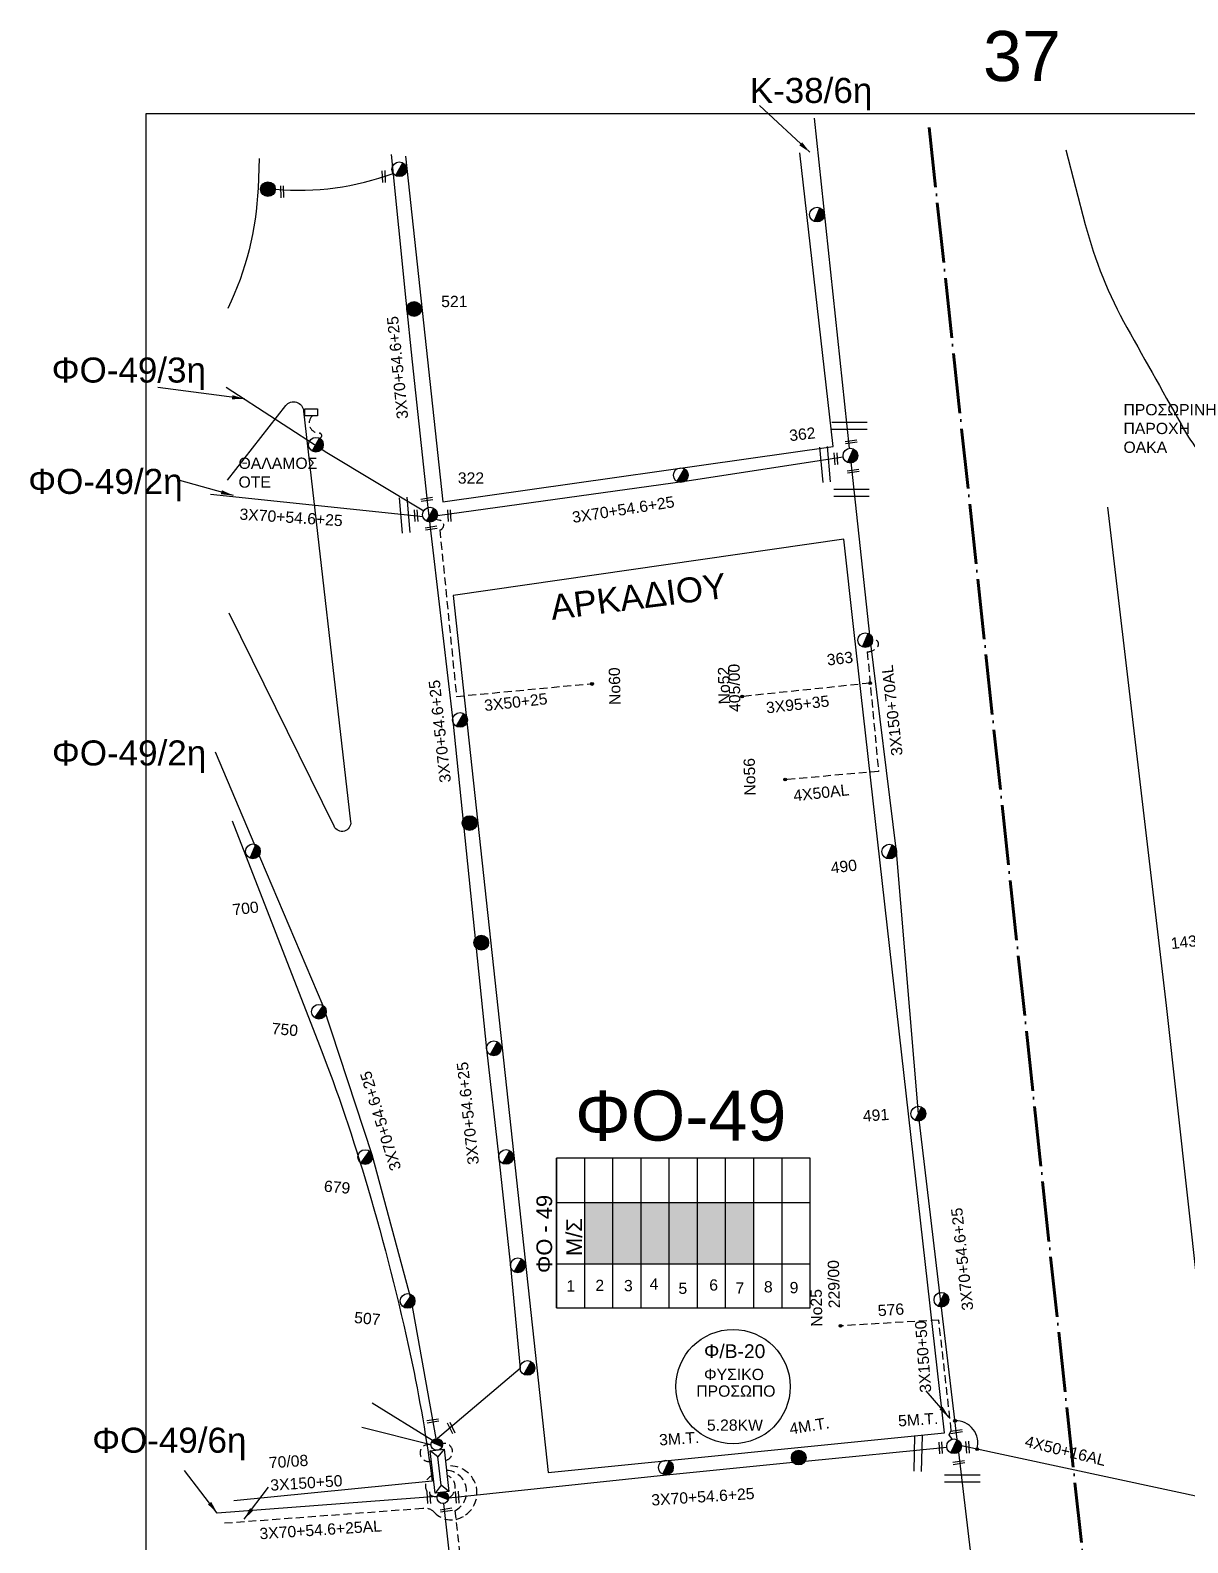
# Model space of a CAD drawing. Header units: millimetres. Extents: x 918 to 3138, y 719 to 1759.
# Drawn here: x 918.4 to 1103.3, y 1516.9 to 1758.6 of the extents above; entities that cross this region are included whole.
import ezdxf
from ezdxf.enums import TextEntityAlignment as Align

# ---------------------------------------------------------------- set-up
doc = ezdxf.new("R2010")
doc.units = ezdxf.units.MM
doc.header["$LTSCALE"] = 0.5
doc.linetypes.add('ACAD_ISO04W100', pattern=[30, 24, -3, 0, -3])
doc.linetypes.add('DASHED', pattern=[19.05, 12.7, -6.35])
for name, color, linetype in [('Άγνωστα', 7, 'Continuous'), ('Ασφαλειοκιβώτια Χ.Τ 9 αναχωρήσεων', 7, 'Continuous'), ('Γυμνά εναέρια ΧΤ (3Φ)   4x50AL', 7, 'Continuous'), ('Γυμνά εναέρια ΧΤ και ΦΟΠ (3Φ)   4x50+16AL', 7, 'Continuous'), ('Επιγραφές - Σχήματα', 7, 'Continuous'), ('Καλώδια ΧΤ   3x150+50AL', 7, 'DASHED'), ('Καλώδια ΧΤ   3x150+70AL', 7, 'DASHED'), ('Μηχανική τομή', 7, 'Continuous'), ('Στύλος Ξύλινος', 7, 'Continuous'), ('Στύλος Ξύλινος @ 1', 7, 'Continuous'), ('Στύλος ΦΜ', 7, 'Continuous'), ('Στύλος ΦΜ @ 1', 7, 'Continuous'), ('Συνδέσεις', 7, 'Continuous'), ('Συνεστραμμένα ΧΤ   3x70+54.6+25 AL', 7, 'SYN_LINE'), ('Τομή', 7, 'Continuous'), ('Υποσταθμός εναέριος 2 στύλων', 7, 'Continuous'), ('Υποσταθμός πόλεως', 7, 'Continuous'), ('Υπόβαθρο ΔΕΗ', 7, 'Continuous')]:
    doc.layers.add(name, color=color, linetype=linetype)
doc.styles.add('ar', font='ARIAL.TTF')
doc.styles.add('arial', font='ARIAL.TTF')
doc.styles.get("Standard").update_dxf_attribs({"font": 'ARIAL.TTF'})
doc.linetypes.add('SYN_LINE', pattern='A,0.5,-0.0001,["/\\/\\/\\/",Standard,S=0.1,R=0,X=0,Y=-0.05],-0.25', length=0.7501)
doc.dimstyles.new('ISO-25', dxfattribs={"dimtxt": 2.5, "dimasz": 2.5, "dimexe": 1.25, "dimexo": 0.625, "dimtad": 1, "dimtxsty": 'Standard', "dimcen": 2.5, "dimadec": 0, "dimazin": 0, "dimtfac": 1, "dimtmove": 0, "dimatfit": 3, "dimfxl": 1, "dimarcsym": 0})

# ---------------------------------------------------------------- blocks, each defined once
blk = doc.blocks.new('ΥΠΑΡΧΩΝ ΤΣΙΜΕΝΤΕΝΙΟΣ ΣΤΥΛΟΣ')
at = {"layer": 'Στύλος ΦΜ'}
blk.add_hatch(color=7, dxfattribs=at).paths.add_polyline_path([(-1.29, -2.28, 0.574793), (2.62, 0, 0.268822), (1.3, 2.27)])
at = {"layer": 'Στύλος ΦΜ', "color": 7}
blk.add_line((-1.29, -2.28), (1.3, 2.27), dxfattribs=at)
blk.add_circle((0, 0), 2.62, dxfattribs=at)
at = {"layer": 'Στύλος ΦΜ', "flags": 4}
for tag, p in [('ΑΡΙΘΜΟΣ', (-4.68, 8.05)), ('ΤΥΠΟΣ', (-4.91, 3.03))]:
    blk.add_attdef(tag, p, '', height=4, dxfattribs=at)
blk = doc.blocks.new('ΥΠΑΡΧΩΝ ΞΥΛΙΝΟΣ ΣΤΥΛΟΣ')
at = {"layer": 'Στύλος Ξύλινος'}
h = blk.add_hatch(color=7, dxfattribs=at)
h.paths.add_polyline_path([(-2.62, 0, 0.270008), (-1.29, -2.28), (1.3, 2.27, 0.576266)])
h.paths.add_polyline_path([(-1.29, -2.28, 0.574793), (2.62, 0, 0.268822), (1.3, 2.27)])
at = {"layer": 'Στύλος Ξύλινος', "color": 7}
blk.add_line((-1.29, -2.28), (1.3, 2.27), dxfattribs=at)
blk.add_circle((0, 0), 2.62, dxfattribs=at)
at = {"layer": 'Στύλος Ξύλινος', "flags": 4}
for tag, p in [('ΑΡΙΘΜΟΣ', (-4.91, 8.6)), ('ΤΥΠΟΣ', (-4.85, 3.39))]:
    blk.add_attdef(tag, p, '', height=4, dxfattribs=at)
blk = doc.blocks.new('ΑΣΦΑΛΕΙΟΚΙΒΩΤΙΟ ΥΠΟΣΤΑΘΜΟΥ 9 ΑΝΑΧΩΡΗΣΕΩΝ')
at = {"layer": 'Ασφαλειοκιβώτια Χ.Τ 9 αναχωρήσεων', "ltscale": 40}
for p, q in [((-23.8, 40.36), (24.02, 40.36)), ((-9.72, 40.36), (-9.72, -40.64)), ((9.94, 40.36), (9.94, -40.64)), ((-23.8, 31.36), (24.02, 31.36)), ((-23.8, 22.36), (24.02, 22.36)), ((-23.8, 13.36), (24.02, 13.36)), ((-23.8, 4.36), (24.02, 4.36)), ((-23.8, -4.64), (24.02, -4.64)), ((-23.8, -13.64), (24.02, -13.64)), ((-23.8, -22.64), (24.02, -22.64)), ((-23.8, -31.64), (24.02, -31.64))]:
    blk.add_line(p, q, dxfattribs=at)
at = {"layer": 'Ασφαλειοκιβώτια Χ.Τ 9 αναχωρήσεων'}
blk.add_lwpolyline([(-23.8, -40.64), (24.02, -40.64), (24.02, 40.36), (-23.8, 40.36)], close=True, dxfattribs=at)
for s, p in [('1', (-18.54, 37.25)), ('2', (-18.39, 27.98)), ('3', (-18.45, 18.85)), ('4', (-17.96, 10.67)), ('5', (-19.3, 1.44)), ('6', (-18.25, -8.4)), ('7', (-19.23, -16.79)), ('8', (-18.84, -25.86)), ('9', (-19.09, -34.08))]:
    blk.add_text(s, height=3.6, rotation=270, dxfattribs=at).set_placement(p)
at = {"layer": 'Ασφαλειοκιβώτια Χ.Τ 9 αναχωρήσεων', "ltscale": 40}
for tag, height, p in [('ΟΝΟΜΑ', 5, (-0.16, 44.31)), ('ΚΕΙΜΕΝΟ 1', 2, (17.06, 35.59)), ('ΚΕΙΜΕΝΟ 2', 2, (17.06, 26.88)), ('ΚΕΙΜΕΝΟ 3', 2, (17.06, 17.69)), ('ΚΕΙΜΕΝΟ 4', 2, (17.06, 8.71)), ('ΚΕΙΜΕΝΟ 5', 2, (17.06, -0.13)), ('ΚΕΙΜΕΝΟ 6', 2, (17.06, -9.05)), ('ΚΕΙΜΕΝΟ 7', 2, (17.06, -18.13)), ('ΚΕΙΜΕΝΟ 8', 2, (17.06, -26.85)), ('ΚΕΙΜΕΝΟ 9', 2, (17.06, -35.99)), ('ΣΧ', 2, (-0.1, -42.64))]:
    blk.add_attdef(tag, text='', height=height, dxfattribs=at).set_placement(p, align=Align.MIDDLE_CENTER)
blk = doc.blocks.new('ΜΗΧΑΝΙΚΗ ΤΟΜΗ')
at = {"layer": 'Μηχανική τομή', "ltscale": 40}
for p, q in [((-1.89, 0.78), (1.89, 0.78)), ((1.89, 0), (-1.89, 0))]:
    blk.add_line(p, q, dxfattribs=at)
blk = doc.blocks.new('ΤΟΜΗ')
at = {"layer": 'Τομή', "ltscale": 40}
for p, q in [((-5.68, 0), (5.68, 0)), ((5.68, -2.33), (-5.68, -2.33))]:
    blk.add_line(p, q, dxfattribs=at)
blk = doc.blocks.new('ΥΠΟΣΤΑΘΜΟΣ ΕΝΑΕΡΙΟΣ ΕΠΙ 2 ΣΤΥΛΩΝ')
at = {"layer": 'Υποσταθμός εναέριος 2 στύλων', "linetype": 'Continuous'}
for points in [[(-11.97, -2.11, 0.574793), (-8.45, -0.07, 0.268822), (-9.64, 1.98)], [(9.68, -2.15, 0.574793), (13.19, -0.1, 0.268822), (12.01, 1.95)]]:
    blk.add_hatch(color=256, dxfattribs=at).paths.add_polyline_path(points)
for p, q in [((-11.97, -2.11), (-9.64, 1.98)), ((9.68, -2.15), (12.01, 1.95))]:
    blk.add_line(p, q, dxfattribs=at)
for centre in [(-10.81, -0.07), (10.84, -0.1)]:
    blk.add_circle(centre, 2.36, dxfattribs=at)
at = {"layer": 'Υποσταθμός πόλεως', "linetype": 'Continuous', "ltscale": 40}
blk.add_lwpolyline([(-8.57, 2.82), (8.57, 2.82), (8.57, -2.82), (-8.57, -2.82)], close=True, dxfattribs=at)
for points in [[(-5.75, 0), (-8.57, 2.82)], [(-8.57, -2.82), (-5.75, 0)], [(-5.75, 0), (5.75, 0)], [(5.75, 0), (8.57, 2.82)], [(8.57, -2.82), (5.75, 0)]]:
    blk.add_lwpolyline(points, dxfattribs=at)
at = {"layer": 'Υποσταθμός εναέριος 2 στύλων', "ltscale": 40, "flags": 1}
for tag, p in [('ΜΕΤΑΣΧΗΜΑΤΙΣΜΟΣ', (14.09, 2.51)), ('ΙΣΧΥΣ', (14.07, -0.28)), ('ΑΡΙΘΜΟΣ', (14.19, -3))]:
    blk.add_attdef(tag, p, '', height=1.8, dxfattribs=at)
blk = doc.blocks.new('_ΣΥΝΔΕΣΗ')
at = {"layer": 'Συνδέσεις', "linetype": 'SYN_LINE', "ltscale": 40}
blk.add_hatch(color=256, dxfattribs=at).paths.add_polyline_path([(0.5, -0.01, 1), (-0.5, -0.01, 1)])
at = {"layer": 'Συνδέσεις'}
blk.add_circle((0, -0.01), 0.5, dxfattribs=at)

msp = doc.modelspace()

# ---------------------------------------------------------------- hatches: boundary and pattern name
at = {"layer": 'Ασφαλειοκιβώτια Χ.Τ 9 αναχωρήσεων', "ltscale": 40}
for color, points in [(27, [(1006.95, 1571.29), (1006.95, 1561.46), (1011.45, 1561.46), (1011.45, 1571.29)]), (2, [(1011.45, 1571.29), (1011.45, 1561.46), (1015.95, 1561.46), (1015.95, 1571.29)]), (1, [(1015.95, 1571.29), (1015.95, 1561.46), (1020.45, 1561.46), (1020.45, 1571.29)]), (5, [(1020.45, 1571.29), (1020.45, 1561.46), (1024.95, 1561.46), (1024.95, 1571.29)]), (6, [(1024.95, 1571.29), (1024.95, 1561.46), (1029.45, 1561.46), (1029.45, 1571.29)]), (62, [(1029.45, 1571.29), (1029.45, 1561.46), (1033.95, 1561.46), (1033.95, 1571.29)])]:
    msp.add_hatch(color=color, dxfattribs=at).paths.add_polyline_path(points)

# ---------------------------------------------------------------- linework, layer by layer
at = {"layer": 'Άγνωστα', "color": 6, "linetype": 'SYN_LINE', "ltscale": 20}
msp.add_lwpolyline([(1049.25, 1691.78), (1043.63, 1744.54)], dxfattribs=at)
at = {"layer": 'Άγνωστα', "color": 2, "ltscale": 40}
msp.add_lwpolyline([(949.67, 1701.56), (965.75, 1691.13), (981.22, 1681.78)], dxfattribs=at)
at = {"layer": 'Άγνωστα', "color": 2, "linetype": 'DASHED', "ltscale": 0.2}
msp.add_lwpolyline([(983.15, 1680.44), (983.82, 1680.27, -0.795848), (983.79, 1678.73), (986.45, 1652.13), (1008.11, 1654.19)], format="xyb", dxfattribs=at)
at = {"layer": 'Άγνωστα', "color": 173, "linetype": 'DASHED', "ltscale": 0.2}
msp.add_lwpolyline([(1052.53, 1654.26), (1032.08, 1652.11)], dxfattribs=at)
at = {"layer": 'Άγνωστα', "color": 2, "linetype": 'SYN_LINE', "ltscale": 20}
for points in [[(982.63, 1533.25), (972.96, 1539.21)], [(982.38, 1532.54), (971.36, 1535.34)]]:
    msp.add_lwpolyline(points, dxfattribs=at)
at = {"layer": 'Γυμνά εναέρια ΧΤ (3Φ)   4x50AL', "color": 173, "linetype": 'DASHED', "ltscale": 0.2}
msp.add_lwpolyline([(1052.93, 1661.13, -0.78112), (1053.72, 1660.06, -0.197266), (1052.06, 1659.24), (1053.86, 1640.13), (1038.96, 1638.84)], format="xyb", dxfattribs=at)
at = {"layer": 'Γυμνά εναέρια ΧΤ και ΦΟΠ (3Φ)   4x50+16AL', "color": 173, "ltscale": 40}
msp.add_lwpolyline([(1115.47, 1522.01), (1067.11, 1532.41)], dxfattribs=at)
at = {"layer": 'Επιγραφές - Σχήματα'}
msp.add_lwpolyline([(936.87, 1745.25), (2965.33, 1745.25), (2965.33, 743.52), (936.87, 743.52)], close=True, dxfattribs=at)
at = {"layer": 'Επιγραφές - Σχήματα', "color": 1, "linetype": 'ACAD_ISO04W100', "lineweight": 60, "ltscale": 0.8}
msp.add_lwpolyline([(1061.96, 1743.03), (1145.77, 963.48)], dxfattribs=at)
at = {"layer": 'Επιγραφές - Σχήματα', "ltscale": 0.2}
msp.add_lwpolyline([(962.24, 1698.06), (964.23, 1698.06), (964.23, 1696.96), (962.24, 1696.96)], close=True, dxfattribs=at)
at = {"layer": 'Επιγραφές - Σχήματα', "color": 202}
msp.add_circle((1030.63, 1541.85), 9.13, dxfattribs=at)
at = {"layer": 'Επιγραφές - Σχήματα', "color": 7, "linetype": 'DASHED', "ltscale": 0.2}
for centre, radius, start, end in [((964.5, 1695.79), 1.57, 131.5324, 272.0793), ((964.5, 1693.79), 0.431, 281.2451, 82.6139)]:
    msp.add_arc(centre, radius, start, end, dxfattribs=at)
at = {"layer": 'Επιγραφές - Σχήματα', "ltscale": 0.2}
msp.add_arc((1066.19, 1532.86), 3.54, 343.8768, 91.6737, dxfattribs=at)
at = {"layer": 'Επιγραφές - Σχήματα', "color": 27, "linetype": 'DASHED', "ltscale": 0.2}
msp.add_arc((981.99, 1531.25), 1.35, 73.1727, 290.0434, dxfattribs=at)
at = {"layer": 'Επιγραφές - Σχήματα', "color": 2, "linetype": 'DASHED', "ltscale": 0.2}
msp.add_arc((984.48, 1531.43), 1.36, 278.4975, 100.7219, dxfattribs=at)
at = {"layer": 'Επιγραφές - Σχήματα', "color": 6, "linetype": 'DASHED', "ltscale": 0.2}
msp.add_arc((983.24, 1526.03), 1.75, 107.2978, 274.085, dxfattribs=at)
at = {"layer": 'Επιγραφές - Σχήματα', "color": 5, "linetype": 'DASHED', "ltscale": 0.2}
msp.add_arc((984.26, 1525.81), 1.99, 298.438, 69.3539, dxfattribs=at)
at = {"layer": 'Καλώδια ΧΤ   3x150+50AL', "color": 173, "linetype": 'DASHED', "ltscale": 0.2}
msp.add_lwpolyline([(1065.61, 1533.46), (1065.16, 1534.16), (1065.49, 1534.84), (1063.49, 1552.49), (1047.78, 1551.56)], dxfattribs=at)
at = {"layer": 'Καλώδια ΧΤ   3x150+50AL', "color": 62, "linetype": 'DASHED', "ltscale": 0.2}
msp.add_lwpolyline([(984.79, 1529.13, -0.787786), (987.92, 1521.35, -0.391079), (982.95, 1521.74, 0.253139), (981.08, 1522.37), (949.02, 1519.98)], format="xyb", dxfattribs=at)
at = {"layer": 'Καλώδια ΧΤ   3x150+70AL', "color": 1, "ltscale": 0.2}
msp.add_lwpolyline([(984.87, 1528.48, -0.768999), (986.19, 1522.03), (989.42, 1494.01), (989.76, 1493.59, -0.363942), (989.66, 1489.21), (995.52, 1437.36), (995.79, 1437.06, -0.510684), (995.36, 1434.86)], format="xyb", dxfattribs=at)
at = {"layer": 'Συνεστραμμένα ΧΤ   3x70+54.6+25 AL', "color": 2, "ltscale": 20}
for points in [[(976.03, 1738.72), (978.37, 1715.4), (979.35, 1705.6), (981.89, 1682.3), (985.85, 1648.23), (991.25, 1595.78), (993.22, 1578.4), (995.08, 1561.1), (996.61, 1544.74), (983.44, 1533.54)], [(983.4, 1681.06), (1022.91, 1686.5), (1048.22, 1690.42)], [(1066.62, 1531.38), (1070.5, 1499.03), (1071.37, 1497.11), (1075.12, 1459.27), (1077.56, 1435.5)]]:
    msp.add_lwpolyline(points, dxfattribs=at)
msp.add_lwpolyline([(957.52, 1733.16, 0.110569), (976.34, 1735.71)], format="xyb", dxfattribs=at)
at = {"layer": 'Συνεστραμμένα ΧΤ   3x70+54.6+25 AL', "color": 173, "ltscale": 20}
msp.add_lwpolyline([(1066.45, 1533.39), (1060.23, 1585.46), (1056.75, 1627.34), (1052.54, 1661.44), (1049.38, 1690.6)], dxfattribs=at)
at = {"layer": 'Συνεστραμμένα ΧΤ   3x70+54.6+25 AL', "color": 30, "ltscale": 20}
msp.add_lwpolyline([(981.11, 1680.81), (947.15, 1684.39)], dxfattribs=at)
at = {"layer": 'Συνεστραμμένα ΧΤ   3x70+54.6+25 AL', "color": 27, "ltscale": 20}
msp.add_lwpolyline([(983.2, 1533.54), (979.29, 1555.57), (973, 1578.88), (965.15, 1602.71), (954.31, 1628.26), (947.94, 1643.21)], dxfattribs=at)
at = {"layer": 'Συνεστραμμένα ΧΤ   3x70+54.6+25 AL', "color": 5, "ltscale": 20}
for points in [[(1042.16, 1529.95), (1064.76, 1532.19)], [(985.21, 1524.06), (1019.99, 1527.76), (1040.21, 1529.76)], [(987.79, 1493.22), (984.41, 1523.18)]]:
    msp.add_lwpolyline(points, dxfattribs=at)
at = {"layer": 'Συνεστραμμένα ΧΤ   3x70+54.6+25 AL', "color": 6, "ltscale": 20}
msp.add_lwpolyline([(984, 1524.33), (948.24, 1521.65)], dxfattribs=at)
at = {"layer": 'Υπόβαθρο ΔΕΗ'}
for points in [[(954.96, 1738.07), (954.76, 1733.35, -0.102032), (949.94, 1714.13, 1.592362)], [(1083.76, 1739.45), (1086.89, 1727.54, 0.063346), (1093.54, 1711.08, 0.000157), (1102.76, 1694.6, 0.111186), (1109.13, 1687.52), (1117.47, 1679.79, 0.107355), (1133.55, 1670.29), (1168.19, 1658.17), (1218.08, 1642.57), (1408.75, 1582.17), (1581.66, 1527.54), (1734.46, 1479.26), (1769.94, 1467.93, 0.106038), (1800.84, 1464.9), (1845.53, 1467.31), (1880.9, 1470.08), (1911.78, 1470.81), (1931.2, 1469.14), (1950.24, 1465.51), (1961.06, 1461.72, -0.07415), (1976.83, 1453.42, 0.043078)], [(949.9, 1686.69), (959.17, 1698.6, -0.689009), (962.04, 1697.72), (969.55, 1632.11, -0.855051), (966.91, 1631.38), (950.17, 1665.44)], [(950.63, 1632.28), (964.57, 1596.36, -0.021162), (972.29, 1573.64, -0.018527), (979.16, 1546.56, -0.020624), (982.56, 1526.75), (950.87, 1523.61)]]:
    msp.add_lwpolyline(points, format="xyb", dxfattribs=at)
for points in [[(978.33, 1738.46), (984.28, 1683.24), (1046.62, 1692.09), (1041.3, 1738.99)], [(1521.63, 1464.6), (1491.17, 1469.35), (1471.16, 1473.35), (1458.45, 1476.97), (1406.72, 1492.19), (1321.27, 1517.28), (1288.51, 1527.47), (1265.19, 1534.53), (1211.62, 1543.74), (1155.05, 1542.43), (1106.6, 1541.66), (1099.85, 1602.77), (1090.49, 1682.38)], [(1001.12, 1528.15), (1064.42, 1534.47), (1049.91, 1662.8), (1048.31, 1677.26), (985.92, 1668.28), (1001.12, 1528.15)]]:
    msp.add_lwpolyline(points, dxfattribs=at)

# ---------------------------------------------------------------- block references
at = {"layer": 'Ασφαλειοκιβώτια Χ.Τ 9 αναχωρήσεων', "xscale": 0.5, "yscale": 0.5, "zscale": 0.5, "rotation": 90}
msp.add_blockref('ΑΣΦΑΛΕΙΟΚΙΒΩΤΙΟ ΥΠΟΣΤΑΘΜΟΥ 9 ΑΝΑΧΩΡΗΣΕΩΝ', (1022.63, 1566.32), dxfattribs=at).add_auto_attribs({'ΟΝΟΜΑ': 'ΦΟ - 49'})
at = {"layer": 'Μηχανική τομή'}
for p, xscale, yscale, zscale, rotation in [((974.64, 1735.18), 0.5, 0.5, 0.5, 272.1904671248867), ((958.42, 1732.76), 0.5, 0.5, 0.5, 272.1904671248867), ((1049.46, 1693.01), 0.4999999999999996, 0.4999999999999996, 0.4999999999999996, 188.6150220215095), ((1046.86, 1690.09), 0.5, 0.5, 0.5, 273.8024657016215), ((1049.78, 1688.32), 0.4999999999999996, 0.4999999999999996, 0.4999999999999996, 188.6150220215095), ((981.67, 1683.81), 0.4999999999999996, 0.4999999999999996, 0.4999999999999996, 188.6150220215095), ((979.81, 1681), 0.5, 0.5, 0.5, 273.8024657016215), ((985.11, 1681), 0.5, 0.5, 0.5, 273.8024657016215), ((982.36, 1679.23), 0.4999999999999996, 0.4999999999999996, 0.4999999999999996, 188.6150220215095), ((982.64, 1536.56), 0.4999999999999996, 0.4999999999999996, 0.4999999999999996, 188.6150220215095), ((985.79, 1535.34), 0.4999999999999996, 0.4999999999999996, 0.4999999999999996, 115.5025361235835), ((1066.29, 1534.86), 0.4999999999999996, 0.4999999999999996, 0.4999999999999996, 188.6150220215095), ((1063.6, 1532.06), 0.5, 0.5, 0.5, 273.8024657016215), ((1067.89, 1532.15), 0.5, 0.5, 0.5, 273.8024657016215), ((1066.66, 1529.91), 0.4999999999999996, 0.4999999999999996, 0.4999999999999996, 188.6150220215095), ((981.84, 1524.1), 0.5, 0.5, 0.5, 273.8024657016215), ((986.37, 1524.17), 0.5, 0.5, 0.5, 273.8024657016215), ((984.8, 1522.33), 0.4999999999999996, 0.4999999999999996, 0.4999999999999996, 188.6150220215095)]:
    msp.add_blockref('ΜΗΧΑΝΙΚΗ ΤΟΜΗ', p, dxfattribs=dict(at, xscale=xscale, yscale=yscale, zscale=zscale, rotation=rotation))
at = {"layer": 'Στύλος Ξύλινος @ 1', "ltscale": 40, "xscale": 0.4499999999998181, "yscale": 0.4499999999998181, "zscale": 0.4499999999998181}
for p in [(956.34, 1733.18), (988.54, 1631.89), (990.41, 1612.79)]:
    msp.add_blockref('ΥΠΑΡΧΩΝ ΞΥΛΙΝΟΣ ΣΤΥΛΟΣ', p, dxfattribs=at)
at = {"layer": 'Στύλος Ξύλινος @ 1', "ltscale": 40}
ref = msp.add_blockref('ΥΠΑΡΧΩΝ ΞΥΛΙΝΟΣ ΣΤΥΛΟΣ', (979.68, 1714.03), dxfattribs=dict(at, xscale=0.4499999999998181, yscale=0.4499999999998181, zscale=0.4499999999998181))
ref.add_attrib('ΤΥΠΟΣ', '521', (984.01, 1714.34), dxfattribs={"layer": 'Στύλος Ξύλινος', "height": 1.8, "flags": 4})
ref = msp.add_blockref('ΥΠΑΡΧΩΝ ΞΥΛΙΝΟΣ ΣΤΥΛΟΣ', (1041.12, 1530.51), dxfattribs=dict(at, xscale=0.4499999999998179, yscale=0.4499999999998179, zscale=0.4499999999998179, rotation=9.093651082015832))
ref.add_attrib('ΤΥΠΟΣ', '4M.T.', (1039.79, 1534.2), dxfattribs={"layer": 'Στύλος Ξύλινος', "height": 1.8, "rotation": 9.0937, "flags": 4})
at = {"layer": 'Στύλος ΦΜ @ 1', "ltscale": 40, "xscale": 0.4499999999998181, "yscale": 0.4499999999998181, "zscale": 0.4499999999998181}
for p in [(977.32, 1736.36), (964, 1692.35), (1022.29, 1687.49), (987.02, 1648.38), (992.42, 1595.91), (994.38, 1578.55), (996.25, 1561.23), (997.78, 1544.84)]:
    msp.add_blockref('ΥΠΑΡΧΩΝ ΤΣΙΜΕΝΤΕΝΙΟΣ ΣΤΥΛΟΣ', p, dxfattribs=at)
at = {"layer": 'Στύλος ΦΜ @ 1', "ltscale": 40, "xscale": 0.4499999999998181, "yscale": 0.4499999999998181, "zscale": 0.4499999999998181, "rotation": 6.500578173352936}
msp.add_blockref('ΥΠΑΡΧΩΝ ΤΣΙΜΕΝΤΕΝΙΟΣ ΣΤΥΛΟΣ', (1044.04, 1729.12), dxfattribs=at)
at = {"layer": 'Στύλος ΦΜ @ 1', "ltscale": 40}
ref = msp.add_blockref('ΥΠΑΡΧΩΝ ΤΣΙΜΕΝΤΕΝΙΟΣ ΣΤΥΛΟΣ', (1049.38, 1690.6), dxfattribs=dict(at, xscale=0.4499999999998181, yscale=0.4499999999998181, zscale=0.4499999999998181, rotation=6.500578173352936))
ref.add_attrib('ΤΥΠΟΣ', '362', (1039.71, 1692.91), dxfattribs={"layer": 'Στύλος ΦΜ', "height": 1.8, "rotation": 6.5006, "flags": 4})
ref = msp.add_blockref('ΥΠΑΡΧΩΝ ΤΣΙΜΕΝΤΕΝΙΟΣ ΣΤΥΛΟΣ', (982.23, 1681.17), dxfattribs=dict(at, xscale=0.4499999999998181, yscale=0.4499999999998181, zscale=0.4499999999998181))
ref.add_attrib('ΤΥΠΟΣ', '322', (986.67, 1686.13), dxfattribs={"layer": 'Στύλος ΦΜ', "height": 1.8, "flags": 4})
ref = msp.add_blockref('ΥΠΑΡΧΩΝ ΤΣΙΜΕΝΤΕΝΙΟΣ ΣΤΥΛΟΣ', (1051.75, 1661.12), dxfattribs=dict(at, xscale=0.4499999999998181, yscale=0.4499999999998181, zscale=0.4499999999998181, rotation=6.528506663026866))
ref.add_attrib('ΤΥΠΟΣ', '363', (1045.72, 1657.06), dxfattribs={"layer": 'Στύλος ΦΜ', "height": 1.8, "rotation": 6.5285, "flags": 4})
ref = msp.add_blockref('ΥΠΑΡΧΩΝ ΤΣΙΜΕΝΤΕΝΙΟΣ ΣΤΥΛΟΣ', (953.94, 1627.38), dxfattribs=dict(at, xscale=0.4499999999998181, yscale=0.4499999999998181, zscale=0.4499999999998181, rotation=6.672561300019819))
ref.add_attrib('ΤΥΠΟΣ', '700', (950.78, 1617.14), dxfattribs={"layer": 'Στύλος ΦΜ', "height": 1.8, "rotation": 6.6726, "flags": 4})
ref = msp.add_blockref('ΥΠΑΡΧΩΝ ΤΣΙΜΕΝΤΕΝΙΟΣ ΣΤΥΛΟΣ', (1055.58, 1627.34), dxfattribs=dict(at, xscale=0.4499999999998181, yscale=0.4499999999998181, zscale=0.4499999999998181, rotation=6.528506663026866))
ref.add_attrib('ΤΥΠΟΣ', '490', (1046.34, 1623.84), dxfattribs={"layer": 'Στύλος ΦΜ', "height": 1.8, "rotation": 6.5285, "flags": 4})
ref = msp.add_blockref('ΥΠΑΡΧΩΝ ΤΣΙΜΕΝΤΕΝΙΟΣ ΣΤΥΛΟΣ', (1108.29, 1613.2), dxfattribs=dict(at, xscale=0.4499999999998181, yscale=0.4499999999998181, zscale=0.4499999999998181, rotation=6.528506663026866))
ref.add_attrib('ΤΥΠΟΣ', '1432', (1100.65, 1611.75), dxfattribs={"layer": 'Στύλος ΦΜ', "height": 1.8, "rotation": 6.5285, "flags": 4})
ref = msp.add_blockref('ΥΠΑΡΧΩΝ ΤΣΙΜΕΝΤΕΝΙΟΣ ΣΤΥΛΟΣ', (964.48, 1601.75), dxfattribs=dict(at, xscale=0.4499999999998181, yscale=0.4499999999998181, zscale=0.4499999999998181, rotation=354.8701876612432))
ref.add_attrib('ΤΥΠΟΣ', '750', (956.88, 1598.21), dxfattribs={"layer": 'Στύλος ΦΜ', "height": 1.8, "rotation": 354.8702, "flags": 4})
ref = msp.add_blockref('ΥΠΑΡΧΩΝ ΤΣΙΜΕΝΤΕΝΙΟΣ ΣΤΥΛΟΣ', (1060.23, 1585.46), dxfattribs=dict(at, xscale=0.449999999999818, yscale=0.449999999999818, zscale=0.449999999999818, rotation=3.833824537449723))
ref.add_attrib('ΤΥΠΟΣ', '491', (1051.42, 1584.19), dxfattribs={"layer": 'Στύλος ΦΜ', "height": 1.8, "rotation": 3.8338, "flags": 4})
ref = msp.add_blockref('ΥΠΑΡΧΩΝ ΤΣΙΜΕΝΤΕΝΙΟΣ ΣΤΥΛΟΣ', (971.87, 1578.53), dxfattribs=dict(at, xscale=0.4499999999998181, yscale=0.4499999999998181, zscale=0.4499999999998181, rotation=354.8701876612432))
ref.add_attrib('ΤΥΠΟΣ', '679', (965.22, 1573.02), dxfattribs={"layer": 'Στύλος ΦΜ', "height": 1.8, "rotation": 354.8702, "flags": 4})
ref = msp.add_blockref('ΥΠΑΡΧΩΝ ΤΣΙΜΕΝΤΕΝΙΟΣ ΣΤΥΛΟΣ', (978.64, 1555.55), dxfattribs=dict(at, xscale=0.4499999999998181, yscale=0.4499999999998181, zscale=0.4499999999998181, rotation=354.8701876612432))
ref.add_attrib('ΤΥΠΟΣ', '507', (970.05, 1552.03), dxfattribs={"layer": 'Στύλος ΦΜ', "height": 1.8, "rotation": 354.8702, "flags": 4})
ref = msp.add_blockref('ΥΠΑΡΧΩΝ ΤΣΙΜΕΝΤΕΝΙΟΣ ΣΤΥΛΟΣ', (1063.91, 1555.73), dxfattribs=dict(at, xscale=0.449999999999818, yscale=0.449999999999818, zscale=0.449999999999818, rotation=3.833824537449723))
ref.add_attrib('ΤΥΠΟΣ', '576', (1053.82, 1553.1), dxfattribs={"layer": 'Στύλος ΦΜ', "height": 1.8, "rotation": 3.8338, "flags": 4})
ref = msp.add_blockref('ΥΠΑΡΧΩΝ ΤΣΙΜΕΝΤΕΝΙΟΣ ΣΤΥΛΟΣ', (1065.93, 1532.33), dxfattribs=dict(at, xscale=0.449999999999818, yscale=0.449999999999818, zscale=0.449999999999818, rotation=3.833824537449723))
ref.add_attrib('ΤΥΠΟΣ', '5M.T.', (1057.05, 1535.48), dxfattribs={"layer": 'Στύλος ΦΜ', "height": 1.8, "rotation": 3.8338, "flags": 4})
ref = msp.add_blockref('ΥΠΑΡΧΩΝ ΤΣΙΜΕΝΤΕΝΙΟΣ ΣΤΥΛΟΣ', (1019.9, 1528.93), dxfattribs=dict(at, xscale=0.449999999999818, yscale=0.449999999999818, zscale=0.449999999999818, rotation=3.833824537449723))
ref.add_attrib('ΤΥΠΟΣ', '3M.T.', (1018.88, 1532.44), dxfattribs={"layer": 'Στύλος ΦΜ', "height": 1.8, "rotation": 3.8338, "flags": 4})
at = {"layer": 'Συνδέσεις', "xscale": 0.4500000000000455, "yscale": 0.4500000000000455, "zscale": 0.4500000000000455}
for p in [(1008.11, 1654.13), (1052.53, 1654.27), (1032.08, 1652.12), (1038.96, 1638.85), (1047.78, 1551.56), (1066.09, 1536.4), (1069.62, 1531.88)]:
    msp.add_blockref('_ΣΥΝΔΕΣΗ', p, dxfattribs=at)
at = {"layer": 'Τομή', "xscale": 0.5, "yscale": 0.5, "zscale": 0.5}
for p in [(1049.23, 1695.96), (1049.55, 1685.23), (1067.27, 1527.76)]:
    msp.add_blockref('ΤΟΜΗ', p, dxfattribs=at)
at = {"layer": 'Τομή'}
for p, xscale, yscale, zscale, rotation in [((1045.91, 1689.25), 0.5, 0.5, 0.5, 275.0480859189501), ((978.76, 1681.16), 0.5, 0.5, 0.5, 275.0480859189501), ((1059.6, 1531.18), 0.4999999999999999, 0.4999999999999999, 0.4999999999999999, 88.69740372165498)]:
    msp.add_blockref('ΤΟΜΗ', p, dxfattribs=dict(at, xscale=xscale, yscale=yscale, zscale=zscale, rotation=rotation))
at = {"layer": 'Υποσταθμός εναέριος 2 στύλων', "xscale": 0.3956058970554363, "yscale": 0.3956058970554363, "zscale": 0.3956058970554363, "rotation": 96.5736451824439}
msp.add_blockref('ΥΠΟΣΤΑΘΜΟΣ ΕΝΑΕΡΙΟΣ ΕΠΙ 2 ΣΤΥΛΩΝ', (983.76, 1528.35), dxfattribs=at)

# ---------------------------------------------------------------- texts
at = {"ltscale": 40, "insert": (1070.56, 1758.45), "char_height": 8, "width": 17.8089, "attachment_point": 1, "style": 'arial'}
msp.add_mtext('37', dxfattribs=at)
at = {"layer": 'Άγνωστα', "ltscale": 40, "char_height": 1.8, "width": 17.1868, "attachment_point": 1, "style": 'arial'}
for s, insert, rotation in [('3X70+54.6+25', (983.79, 1638.25), 96.282), ('3X50+25', (990.79, 1651.57), 6.3561), ('3X95+35', (1035.81, 1651.2), 6.3561)]:
    msp.add_mtext(s, dxfattribs=dict(at, insert=insert, rotation=rotation))
at = {"layer": 'Γυμνά εναέρια ΧΤ (3Φ)   4x50AL', "ltscale": 40, "insert": (1040.17, 1637.15), "char_height": 1.8, "width": 17.1868, "attachment_point": 1, "rotation": 6.3561, "style": 'arial'}
msp.add_mtext('4X50AL', dxfattribs=at)
at = {"layer": 'Γυμνά εναέρια ΧΤ και ΦΟΠ (3Φ)   4x50+16AL', "ltscale": 40, "insert": (1077.54, 1534.05), "char_height": 1.8, "width": 17.1868, "attachment_point": 1, "rotation": 346.1842, "style": 'arial'}
msp.add_mtext('4X50+16AL', dxfattribs=at)
at = {"layer": 'Επιγραφές - Σχήματα', "color": 1, "style": 'ar'}
for s, height, p in [('Φ/Β-20', 2.2, (1030.89, 1547.56)), ('ΦΥΣΙΚΟ ', 1.8, (1031.13, 1543.8)), ('5.28KW', 1.8, (1030.93, 1535.7))]:
    msp.add_text(s, height=height, dxfattribs=at).set_placement(p, align=Align.MIDDLE)
at = {"layer": 'Επιγραφές - Σχήματα', "char_height": 4, "width": 15.1545, "attachment_point": 1}
for s, insert in [('K-38/6η', (1033.3, 1750.96)), ('ΦΟ-49/3η', (921.79, 1706.28)), ('ΦΟ-49/2η', (918.05, 1688.49)), ('ΦΟ-49/2η', (921.83, 1645.1)), ('ΦΟ-49/6η', (928.26, 1535.29))]:
    msp.add_mtext(s, dxfattribs=dict(at, insert=insert))
at = {"layer": 'Επιγραφές - Σχήματα', "ltscale": 0.2, "char_height": 1.8, "width": 7.9547, "attachment_point": 1}
for s, insert in [('ΠΡΟΣΩΡΙΝΗ ΠΑΡΟΧΗ ΟΑΚΑ', (1092.99, 1698.85)), ('ΘΑΛΑΜΟΣ ΟΤΕ', (951.64, 1690.29))]:
    msp.add_mtext(s, dxfattribs=dict(at, insert=insert))
at = {"layer": 'Επιγραφές - Σχήματα', "insert": (1001.22, 1668.31), "char_height": 4, "width": 90.8081, "attachment_point": 1, "rotation": 7.2495, "style": 'arial'}
msp.add_mtext('APKAΔIOY', dxfattribs=at)
at = {"layer": 'Επιγραφές - Σχήματα', "ltscale": 40, "char_height": 1.8, "width": 17.1868, "attachment_point": 1, "style": 'arial'}
for s, insert, rotation in [('Νο60', (1010.88, 1650.74), 91.2329), ('Νο52', (1028.33, 1650.84), 91.2329), ('405/00', (1030.03, 1649.63), 91.2329), ('Νο56', (1032.43, 1636.26), 91.2329), ('229/00', (1045.9, 1554.36), 91.2329), ('Νο25', (1043.11, 1551.41), 91.2329), ('70/08', (956.43, 1530.59), 3.7269)]:
    msp.add_mtext(s, dxfattribs=dict(at, insert=insert, rotation=rotation))
at = {"layer": 'Επιγραφές - Σχήματα', "ltscale": 40, "insert": (1005.38, 1589.16), "char_height": 8, "width": 17.8089, "attachment_point": 1, "style": 'arial'}
msp.add_mtext('ΦO-49', dxfattribs=at)
at = {"layer": 'Επιγραφές - Σχήματα', "insert": (1004, 1562.72), "char_height": 2.5, "width": 2.2674, "attachment_point": 1, "rotation": 90}
msp.add_mtext('Μ/Σ', dxfattribs=at)
at = {"layer": 'Επιγραφές - Σχήματα', "color": 1, "insert": (1024.75, 1542.04), "char_height": 1.8, "width": 12.958, "attachment_point": 1}
msp.add_mtext('ΠΡΟΣΩΠΟ', dxfattribs=at)
at = {"layer": 'Καλώδια ΧΤ   3x150+50AL', "ltscale": 40, "char_height": 1.8, "width": 17.1868, "attachment_point": 1, "style": 'arial'}
for insert, rotation in [((1060.51, 1540.83), 94.2027), ((956.66, 1527), 3.7269)]:
    msp.add_mtext('3X150+50', dxfattribs=dict(at, insert=insert, rotation=rotation))
at = {"layer": 'Καλώδια ΧΤ   3x150+70AL', "ltscale": 0.2, "insert": (1055.94, 1642.55), "char_height": 1.8, "width": 17.1868, "attachment_point": 1, "rotation": 96.282, "style": 'arial'}
msp.add_mtext('3X150+70AL', dxfattribs=at)
at = {"layer": 'Συνεστραμμένα ΧΤ   3x70+54.6+25 AL', "ltscale": 40, "char_height": 1.8, "width": 17.1868, "attachment_point": 1, "style": 'arial'}
for s, insert, rotation in [('3X70+54.6+25', (976.96, 1696.37), 95.7112), ('3X70+54.6+25', (951.87, 1682.18), 356.2834), ('3X70+54.6+25', (1004.8, 1681.62), 8.8713), ('3X70+54.6+25', (988.27, 1577.22), 96.2655), ('3X70+54.6+25', (975.94, 1576.16), 107.4149), ('3X70+54.6+25', (1067.23, 1553.93), 96.282), ('3X70+54.6+25', (1017.52, 1524.63), 3.7269), ('3X70+54.6+25AL', (954.93, 1519.25), 3.7269)]:
    msp.add_mtext(s, dxfattribs=dict(at, insert=insert, rotation=rotation))

# ---------------------------------------------------------------- leaders
at = {"layer": 'Επιγραφές - Σχήματα', "ltscale": 40}
for points in [[(1042.91, 1739.07), (1034.84, 1746.53)], [(952.6, 1699.68), (938.75, 1701.48)], [(950.83, 1684.22), (941.88, 1686.75)], [(1065.16, 1536.91), (1061.48, 1541.18)], [(948.24, 1521.65), (943.01, 1528.44)], [(952.53, 1520.65), (956.43, 1525.77)]]:
    msp.add_leader(points, dimstyle='ISO-25', override={"dimasz": 2, "dimtad": 0}, dxfattribs=at)

doc.saveas('drawing.dxf')
